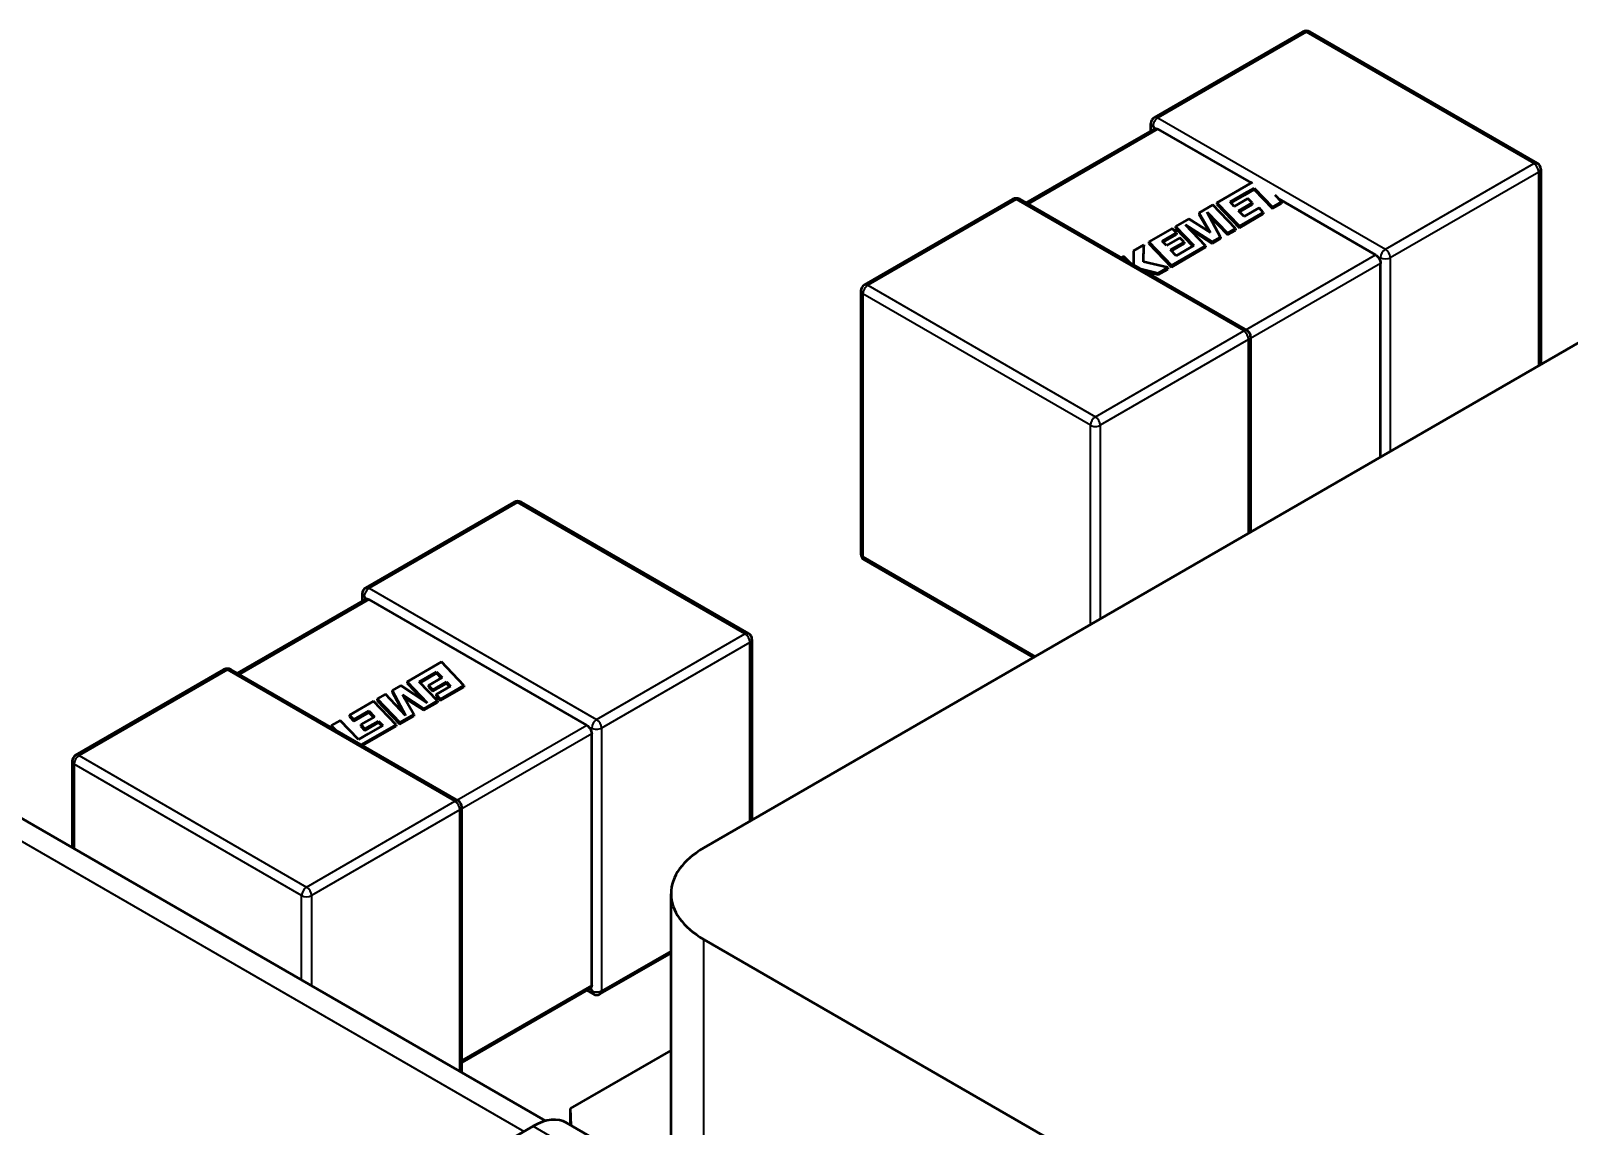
# Model space of a CAD drawing. Header units: millimetres. Extents: x -86 to 841, y -58 to 594.
# Drawn here: x 159.781 to 163.907, y 197.043 to 199.979 of the extents above; entities that cross this region are included whole.
import ezdxf

# ---------------------------------------------------------------- set-up
doc = ezdxf.new("R2010")
doc.units = ezdxf.units.MM
doc.layers.add('Visible (ISO)', color=7, linetype='Continuous', lineweight=50)
doc.layers.add('Visible Narrow (ISO)', color=7, linetype='Continuous', lineweight=35)

msp = doc.modelspace()

# ---------------------------------------------------------------- linework, layer by layer
at = {"layer": 'Visible (ISO)'}
for p, q in [((163.1924, 199.9761), (162.7946, 199.7464)), ((163.2111, 199.9761), (163.821, 199.624)), ((162.4504, 199.5171), (162.7952, 199.7162)), ((162.7852, 199.7105), (162.7852, 199.7302)), ((162.804, 199.7149), (163.0535, 199.5709)), ((163.8304, 199.6078), (163.8304, 199.0841)), ((163.0575, 199.5732), (162.9617, 199.5179)), ((163.0364, 199.5422), (163.0624, 199.5571)), ((163.0364, 199.5381), (163.0624, 199.553)), ((163.0624, 199.5571), (163.0624, 199.553)), ((163.0624, 199.5571), (163.1113, 199.5061)), ((163.0624, 199.553), (163.1113, 199.502)), ((162.4146, 199.527), (162.0168, 199.2974)), ((162.4333, 199.527), (163.0432, 199.1749)), ((162.9514, 199.512), (162.9141, 199.4904)), ((163.012, 199.4487), (162.9514, 199.512)), ((162.9617, 199.5179), (162.9617, 199.5138)), ((162.9617, 199.5179), (163.0223, 199.4546)), ((162.9617, 199.5138), (163.0223, 199.4506)), ((162.9973, 199.5198), (163.0364, 199.5422)), ((163.0086, 199.508), (162.9973, 199.5198)), ((162.9999, 199.5171), (163.0364, 199.5381)), ((163.0451, 199.5291), (163.0086, 199.508)), ((163.0198, 199.4963), (163.0563, 199.5174)), ((163.0223, 199.4937), (163.0563, 199.5133)), ((163.075, 199.5037), (163.0349, 199.4806)), ((163.0563, 199.5174), (163.0451, 199.5291)), ((163.0563, 199.5174), (163.0563, 199.5133)), ((163.0865, 199.4917), (163.075, 199.5037)), ((163.1113, 199.5061), (163.1356, 199.52)), ((163.1113, 199.502), (163.1356, 199.516)), ((163.1113, 199.5061), (163.1113, 199.502)), ((163.1356, 199.52), (163.1182, 199.5382)), ((163.1282, 199.5278), (163.3874, 199.3781)), ((163.1356, 199.52), (163.1356, 199.516)), ((162.8872, 199.4749), (162.851, 199.454)), ((162.9447, 199.4379), (162.8872, 199.4749)), ((162.9141, 199.4904), (162.9141, 199.4863)), ((162.9141, 199.4904), (162.9447, 199.4379)), ((162.9141, 199.4863), (162.9409, 199.4404)), ((162.9721, 199.4257), (162.9362, 199.4928)), ((162.9362, 199.4928), (162.9904, 199.4362)), ((162.9411, 199.4836), (162.9904, 199.4322)), ((163.0349, 199.4806), (163.0198, 199.4963)), ((163.0223, 199.4546), (163.0865, 199.4917)), ((163.0223, 199.4506), (163.0865, 199.4877)), ((163.0865, 199.4917), (163.0865, 199.4877)), ((161.5862, 197.7884), (164.4146, 199.4214)), ((162.8425, 199.4491), (162.7797, 199.4128)), ((162.8154, 199.4147), (162.8541, 199.4371)), ((162.8179, 199.4121), (162.8541, 199.433)), ((162.8631, 199.424), (162.8266, 199.4029)), ((162.8541, 199.4371), (162.8425, 199.4491)), ((162.851, 199.454), (162.851, 199.4499)), ((162.851, 199.454), (162.9001, 199.4028)), ((162.851, 199.4499), (162.8976, 199.4013)), ((162.8541, 199.4371), (162.8541, 199.433)), ((162.8743, 199.4123), (162.8631, 199.424)), ((162.9319, 199.4025), (162.8779, 199.4588)), ((162.8779, 199.4588), (162.9494, 199.4126)), ((162.8882, 199.448), (162.9494, 199.4085)), ((162.9494, 199.4126), (162.9721, 199.4257)), ((162.9494, 199.4085), (162.9721, 199.4216)), ((162.9721, 199.4257), (162.9721, 199.4216)), ((162.9904, 199.4362), (163.012, 199.4487)), ((162.9904, 199.4322), (163.012, 199.4446)), ((162.9904, 199.4362), (162.9904, 199.4322)), ((163.012, 199.4487), (163.012, 199.4446)), ((163.0223, 199.4546), (163.0223, 199.4506)), ((162.7663, 199.4051), (162.7383, 199.3889)), ((162.7383, 199.3889), (162.7383, 199.3848)), ((162.7383, 199.3889), (162.7384, 199.3509)), ((162.7383, 199.3848), (162.7384, 199.3509)), ((162.7655, 199.3597), (162.7663, 199.4051)), ((162.7655, 199.3597), (162.7663, 199.401)), ((162.7663, 199.4051), (162.7663, 199.401)), ((162.7797, 199.4128), (162.7797, 199.4087)), ((162.7797, 199.4128), (162.8403, 199.3496)), ((162.7797, 199.4087), (162.8403, 199.3455)), ((162.8266, 199.4029), (162.8154, 199.4147)), ((162.8378, 199.3912), (162.8743, 199.4123)), ((162.8529, 199.3756), (162.8378, 199.3912)), ((162.8403, 199.3496), (162.9319, 199.4025)), ((162.8403, 199.3455), (162.9319, 199.3984)), ((162.8404, 199.3886), (162.8743, 199.4082)), ((162.9001, 199.4028), (162.8529, 199.3756)), ((162.8743, 199.4123), (162.8743, 199.4082)), ((162.9319, 199.4025), (162.9319, 199.3984)), ((162.9494, 199.4126), (162.9494, 199.4085)), ((162.7125, 199.374), (162.7054, 199.3699)), ((162.7303, 199.3556), (162.7125, 199.374)), ((162.7545, 199.3416), (162.8049, 199.3291)), ((162.8308, 199.3441), (162.7655, 199.3597)), ((162.8049, 199.3291), (162.8308, 199.3441)), ((162.8049, 199.3251), (162.8308, 199.34)), ((162.8308, 199.3441), (162.8308, 199.34)), ((162.8403, 199.3496), (162.8403, 199.3455)), ((163.4007, 199.3704), (163.3974, 199.3685)), ((163.4007, 198.836), (163.4007, 199.3552)), ((162.7669, 199.3344), (162.8049, 199.3251)), ((162.8049, 199.3291), (162.8049, 199.3251)), ((162.0074, 199.2812), (162.0074, 198.5769)), ((163.0526, 199.1587), (163.0526, 198.635)), ((160.6796, 198.4858), (161.0773, 198.7155)), ((161.0961, 198.7155), (161.706, 198.3634)), ((162.0168, 198.5607), (162.4703, 198.2988)), ((160.3354, 198.2565), (160.6801, 198.4556)), ((160.6702, 198.4696), (160.6702, 198.4499)), ((161.2724, 198.1175), (160.6889, 198.4543)), ((161.7154, 198.3472), (161.7154, 197.863)), ((159.9017, 198.0368), (160.2995, 198.2664)), ((160.9282, 197.9143), (160.3183, 198.2664)), ((160.8825, 198.2869), (160.7909, 198.234)), ((160.9431, 198.2237), (160.8825, 198.2869)), ((160.7734, 198.2239), (160.7507, 198.2108)), ((160.8448, 198.1777), (160.7734, 198.2239)), ((160.7909, 198.234), (160.7909, 198.2299)), ((160.7909, 198.234), (160.8448, 198.1777)), ((160.7909, 198.2299), (160.8346, 198.1844)), ((160.8227, 198.2337), (160.8698, 198.2609)), ((160.8718, 198.1825), (160.8227, 198.2337)), ((160.8252, 198.2311), (160.8698, 198.2568)), ((160.885, 198.2452), (160.8484, 198.2241)), ((160.8484, 198.2241), (160.8484, 198.2201)), ((160.8484, 198.2241), (160.8597, 198.2125)), ((160.8597, 198.2125), (160.8962, 198.2336)), ((160.8597, 198.2084), (160.8962, 198.2295)), ((160.8698, 198.2609), (160.8698, 198.2568)), ((160.8698, 198.2609), (160.885, 198.2452)), ((160.8698, 198.2568), (160.8824, 198.2438)), ((160.8802, 198.1874), (160.9431, 198.2237)), ((160.8962, 198.2336), (160.8962, 198.2295)), ((160.8962, 198.2336), (160.9074, 198.2218)), ((160.8962, 198.2295), (160.9049, 198.2203)), ((160.9431, 198.2237), (160.9431, 198.2196)), ((160.7005, 198.1818), (160.6362, 198.1447)), ((160.7611, 198.1186), (160.7005, 198.1818)), ((160.7324, 198.2002), (160.7107, 198.1877)), ((160.7107, 198.1877), (160.7107, 198.1837)), ((160.7107, 198.1877), (160.7714, 198.1245)), ((160.7107, 198.1837), (160.7714, 198.1204)), ((160.7866, 198.1437), (160.7324, 198.2002)), ((160.7507, 198.2108), (160.7507, 198.2067)), ((160.7507, 198.2108), (160.7866, 198.1437)), ((160.7507, 198.2067), (160.7817, 198.1488)), ((160.8087, 198.146), (160.778, 198.1985)), ((160.778, 198.1985), (160.8355, 198.1616)), ((160.7818, 198.192), (160.8355, 198.1575)), ((160.8355, 198.1616), (160.8718, 198.1825)), ((160.8484, 198.2201), (160.8597, 198.2084)), ((160.8597, 198.2125), (160.8597, 198.2084)), ((160.9074, 198.2218), (160.8687, 198.1994)), ((160.8687, 198.1994), (160.8687, 198.1953)), ((160.8687, 198.1994), (160.8802, 198.1874)), ((160.8687, 198.1953), (160.8802, 198.1833)), ((160.8718, 198.1825), (160.8718, 198.1784)), ((160.8802, 198.1833), (160.9431, 198.2196)), ((160.8802, 198.1874), (160.8802, 198.1833)), ((160.6362, 198.1447), (160.6362, 198.1406)), ((160.6362, 198.1447), (160.6478, 198.1327)), ((160.6362, 198.1406), (160.6478, 198.1286)), ((160.6478, 198.1327), (160.6879, 198.1558)), ((160.6478, 198.1286), (160.6879, 198.1518)), ((160.703, 198.1402), (160.6665, 198.1191)), ((160.6879, 198.1558), (160.6879, 198.1518)), ((160.6879, 198.1558), (160.703, 198.1402)), ((160.6879, 198.1518), (160.7005, 198.1387)), ((160.7714, 198.1245), (160.8087, 198.146)), ((160.7714, 198.1204), (160.8087, 198.142)), ((160.8087, 198.146), (160.8087, 198.142)), ((160.8355, 198.1575), (160.8718, 198.1784)), ((160.8355, 198.1616), (160.8355, 198.1575)), ((160.6115, 198.1304), (160.5872, 198.1164)), ((160.5872, 198.1164), (160.5872, 198.1123)), ((160.5872, 198.1164), (160.5986, 198.1046)), ((160.5872, 198.1123), (160.5898, 198.1096)), ((160.6604, 198.0794), (160.6115, 198.1304)), ((160.6478, 198.1327), (160.6478, 198.1286)), ((160.6665, 198.1191), (160.6665, 198.115)), ((160.6665, 198.1191), (160.6777, 198.1074)), ((160.6665, 198.115), (160.6777, 198.1033)), ((160.6677, 198.0647), (160.7611, 198.1186)), ((160.6712, 198.0626), (160.7611, 198.1145)), ((160.6777, 198.1074), (160.7142, 198.1285)), ((160.6777, 198.1033), (160.7142, 198.1244)), ((160.6777, 198.1074), (160.6777, 198.1033)), ((160.7254, 198.1167), (160.6863, 198.0943)), ((160.7142, 198.1285), (160.7142, 198.1244)), ((160.7142, 198.1285), (160.7254, 198.1167)), ((160.7142, 198.1244), (160.7229, 198.1153)), ((160.7611, 198.1186), (160.7611, 198.1145)), ((160.7714, 198.1245), (160.7714, 198.1204)), ((161.2856, 198.1098), (161.2823, 198.1079)), ((160.6863, 198.0943), (160.6604, 198.0794)), ((161.2856, 197.4209), (161.2856, 198.0946)), ((159.8924, 198.0206), (159.8924, 197.7893)), ((159.6514, 197.9285), (161.1614, 197.0567)), ((160.9375, 197.1938), (160.9375, 197.8981)), ((161.4983, 197.0127), (161.4983, 197.6659)), ((163.2832, 196.5637), (161.5862, 197.5434)), ((161.3082, 197.397), (161.4983, 197.5067)), ((160.9375, 197.2136), (161.2823, 197.4126)), ((161.2895, 197.397), (161.2724, 197.4069)), ((161.2287, 197.0903), (161.4983, 197.2459)), ((161.2301, 197.0448), (161.2287, 197.0903)), ((161.2287, 197.0455), (161.2287, 197.0903)), ((160.2515, 196.5364), (161.1283, 197.0426)), ((161.2183, 197.0515), (161.4446, 196.9209))]:
    msp.add_line(p, q, dxfattribs=at)
for centre, start, end in [((163.2018, 199.9599), 60, 120), ((162.804, 199.7302), 120, 180), ((163.8117, 199.6078), 360, 60), ((162.4239, 199.5108), 60, 120), ((162.0262, 199.2812), 120, 180), ((163.0339, 199.1587), 360, 60), ((161.0867, 198.6993), 60, 120), ((162.0262, 198.5769), 180, 240), ((160.6889, 198.4696), 120, 180), ((161.6966, 198.3472), 0, 60), ((160.3089, 198.2502), 60, 120), ((159.9111, 198.0206), 120, 180), ((160.9188, 197.8981), 0, 60), ((161.2988, 197.4132), 240, 300), ((160.9188, 197.1938), 337.7097, 0)]:
    msp.add_arc(centre, 0.0187, start, end, dxfattribs=at)
for centre, major_axis, start_param, end_param in [((162.804, 199.7302), (0.0132, -0.0229), 4.712389, 5.00964), ((160.6889, 198.4696), (-0.0132, 0.0229), 1.570796, 1.868048), ((161.7983, 197.6659), (-0.3, 0), 5.497787, 7.068584), ((161.2988, 197.4132), (0.0132, -0.0229), 4.415138, 4.712389), ((161.1283, 196.8956), (0.09, 0.1559), 0, 0.785398)]:
    msp.add_ellipse(centre, major_axis=major_axis, ratio=0.57735, start_param=start_param, end_param=end_param, dxfattribs=at)
for points in [[(162.7952, 199.7162), (162.7968, 199.7172), (162.8005, 199.717), (162.804, 199.7149)], [(163.3874, 199.3781), (163.3909, 199.3761), (163.3942, 199.3723), (163.3974, 199.3685)], [(163.3974, 199.3685), (163.399, 199.364), (163.4007, 199.3592), (163.4007, 199.3552)], [(160.6801, 198.4556), (160.6818, 198.4566), (160.6854, 198.4564), (160.6889, 198.4543)], [(161.2724, 198.1175), (161.2758, 198.1155), (161.2791, 198.1117), (161.2823, 198.1079)], [(161.2823, 198.1079), (161.284, 198.1034), (161.2856, 198.0986), (161.2856, 198.0946)], [(161.2856, 197.4209), (161.2856, 197.4169), (161.284, 197.4136), (161.2823, 197.4126)]]:
    msp.add_open_spline(points, degree=3, dxfattribs=at)
at = {"layer": 'Visible Narrow (ISO)'}
for p, q in [((163.2018, 199.9752), (162.804, 199.7455)), ((163.8117, 199.623), (163.2018, 199.9752)), ((162.804, 199.7149), (162.4559, 199.514)), ((162.804, 199.7455), (163.4139, 199.3934)), ((163.4139, 199.3934), (163.8117, 199.623)), ((163.8249, 199.6001), (163.4271, 199.3704)), ((163.8249, 199.0809), (163.8249, 199.6001)), ((162.4239, 199.5261), (162.0262, 199.2964)), ((163.0339, 199.174), (162.4239, 199.5261)), ((163.0364, 199.5422), (163.0364, 199.5381)), ((163.0393, 199.1771), (163.3874, 199.3781)), ((163.4007, 199.3552), (163.0526, 199.1542)), ((163.4271, 199.3704), (163.4271, 198.8513)), ((162.0262, 199.2964), (162.6361, 198.9443)), ((162.0129, 199.2735), (162.0129, 198.5692)), ((162.6228, 198.9214), (162.0129, 199.2735)), ((162.6361, 198.9443), (163.0339, 199.174)), ((163.0471, 199.151), (162.6493, 198.9214)), ((163.0471, 198.6319), (163.0471, 199.151)), ((162.6228, 198.3869), (162.6228, 198.9214)), ((162.6493, 198.9214), (162.6493, 198.4022)), ((161.0867, 198.7146), (160.6889, 198.4849)), ((161.6966, 198.3624), (161.0867, 198.7146)), ((162.0129, 198.5692), (162.4758, 198.302)), ((160.6889, 198.4849), (161.2988, 198.1328)), ((160.6889, 198.4543), (160.3408, 198.2534)), ((161.2988, 198.1328), (161.6966, 198.3624)), ((161.7099, 198.3395), (161.3121, 198.1098)), ((161.7099, 197.8598), (161.7099, 198.3395)), ((160.3089, 198.2655), (159.9111, 198.0358)), ((160.9188, 197.9134), (160.3089, 198.2655)), ((160.9243, 197.9165), (161.2724, 198.1175)), ((161.3121, 198.1098), (161.3121, 197.4056)), ((161.2856, 198.0946), (160.9375, 197.8936)), ((159.9111, 198.0358), (160.521, 197.6837)), ((160.5078, 197.6608), (159.8979, 198.0129)), ((159.8979, 198.0129), (159.8979, 197.7861)), ((159.5614, 197.9195), (161.1043, 197.0287)), ((160.521, 197.6837), (160.9188, 197.9134)), ((160.9321, 197.8904), (160.5343, 197.6608)), ((160.9321, 197.1891), (160.9321, 197.8904)), ((160.5078, 197.434), (160.5078, 197.6608)), ((160.5343, 197.6608), (160.5343, 197.4187)), ((161.5862, 196.8902), (161.5862, 197.5434)), ((161.3121, 197.4056), (161.4983, 197.5131)), ((160.9375, 197.2199), (161.2856, 197.4209)), ((161.1283, 197.0426), (161.3546, 196.912))]:
    msp.add_line(p, q, dxfattribs=at)
for centre, major_axis, start_param, end_param in [((163.2018, 199.9599), (-0.0094, 0.0162), 5.497787, 6.283185), ((163.2018, 199.9599), (0.0094, 0.0162), 0, 0.785398), ((162.804, 199.7302), (-0.0187, 0), 0, 0.785398), ((162.804, 199.7302), (0.0094, 0.0162), 0.785398, 2.356195), ((162.804, 199.7302), (-0.0094, 0.0162), 5.497787, 6.283185), ((163.8117, 199.6078), (0.0094, 0.0162), 0, 0.785398), ((163.8117, 199.6078), (0.0094, -0.0162), 0.785398, 2.356194), ((163.8117, 199.6078), (0.0187, 0), 5.497787, 6.283185), ((162.4239, 199.5108), (-0.0094, 0.0162), 5.497787, 6.283185), ((162.4239, 199.5108), (0.0094, 0.0162), 0, 0.785398), ((163.4139, 199.3781), (-0.0094, -0.0162), 3.926991, 5.497787), ((163.4139, 199.3781), (0.0094, -0.0162), 0.785398, 2.356194), ((163.4139, 199.3781), (0.0187, 0), 3.926991, 5.497787), ((162.0262, 199.2812), (0.0094, 0.0162), 0.785398, 2.356195), ((162.0262, 199.2812), (-0.0094, 0.0162), 5.497787, 6.283185), ((162.0262, 199.2812), (-0.0187, 0), 0, 0.785398), ((163.0339, 199.1587), (0.0094, 0.0162), 0, 0.785398), ((163.0339, 199.1587), (0.0094, -0.0162), 0.785398, 2.356194), ((163.0339, 199.1587), (0.0187, 0), 5.497787, 6.283185), ((162.6361, 198.929), (-0.0094, -0.0162), 3.926991, 5.497787), ((162.6361, 198.929), (0.0094, -0.0162), 0.785398, 2.356194), ((162.6361, 198.929), (-0.0187, 0), 0.785398, 2.356195), ((161.0867, 198.6993), (-0.0094, 0.0162), 5.497787, 6.283185), ((161.0867, 198.6993), (0.0094, 0.0162), 0, 0.785398), ((162.0262, 198.5769), (-0.0187, 0), 0, 0.785398), ((162.0262, 198.5769), (-0.0094, -0.0162), 5.497787, 6.283185), ((160.6889, 198.4696), (0.0094, 0.0162), 0.785398, 2.356194), ((160.6889, 198.4696), (-0.0094, 0.0162), 5.497787, 6.283185), ((160.6889, 198.4696), (-0.0187, 0), 0, 0.785398), ((161.6966, 198.3472), (0.0094, 0.0162), 0, 0.785398), ((161.6966, 198.3472), (-0.0094, 0.0162), 3.926991, 5.497787), ((161.6966, 198.3472), (0.0187, 0), 5.497787, 6.283185), ((160.3089, 198.2502), (-0.0094, 0.0162), 5.497787, 6.283185), ((160.3089, 198.2502), (0.0094, 0.0162), 0, 0.785398), ((161.2988, 198.1175), (-0.0094, -0.0162), 3.926991, 5.497787), ((161.2988, 198.1175), (-0.0187, 0), 0.785398, 2.356195), ((161.2988, 198.1175), (-0.0094, 0.0162), 3.926991, 5.497787), ((159.9111, 198.0206), (-0.0187, 0), 0, 0.785398), ((159.9111, 198.0206), (-0.0094, -0.0162), 3.926991, 5.497787), ((159.9111, 198.0206), (-0.0094, 0.0162), 5.497787, 6.283185), ((160.9188, 197.8981), (0.0094, 0.0162), 0, 0.785398), ((160.9188, 197.8981), (-0.0094, 0.0162), 3.926991, 5.497787), ((160.9188, 197.8981), (0.0187, 0), 5.497787, 6.283185), ((160.521, 197.6684), (0.0094, 0.0162), 0.785398, 2.356194), ((160.521, 197.6684), (0.0187, 0), 3.926991, 5.497787), ((160.521, 197.6684), (-0.0094, 0.0162), 3.926991, 5.497787), ((161.2988, 197.4132), (-0.0094, -0.0162), 5.497787, 6.283185), ((161.2988, 197.4132), (-0.0187, 0), 0.785398, 2.356195), ((161.2988, 197.4132), (0.0094, -0.0162), 0, 0.785398), ((160.9188, 197.1938), (0.0187, 0), 5.688666, 6.283185)]:
    msp.add_ellipse(centre, major_axis=major_axis, ratio=0.57735, start_param=start_param, end_param=end_param, dxfattribs=at)

doc.saveas('drawing.dxf')
